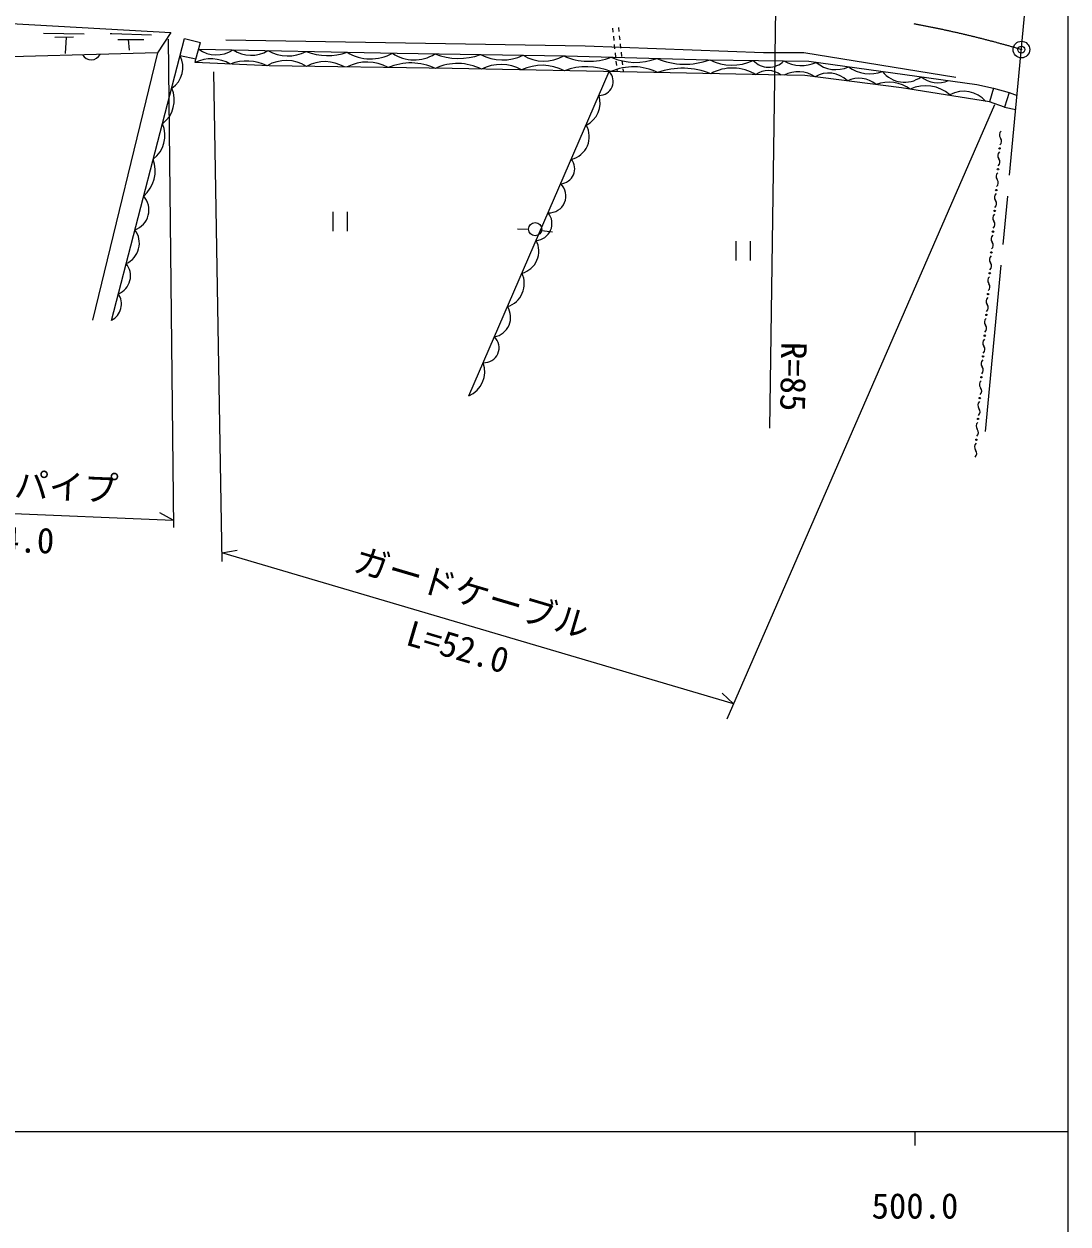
# Model space of a CAD drawing. Units: millimetres, scale not verified. Extents: x 40000 to 680000, y 20000 to 380000.
# Drawn here: x 503950 to 579000, y 198357 to 284607 of the extents above; entities that cross this region are included whole.
import ezdxf
from ezdxf.enums import TextEntityAlignment as Align

# ---------------------------------------------------------------- set-up
doc = ezdxf.new("R2010")
doc.units = ezdxf.units.MM
doc.header["$LTSCALE"] = 1000
doc.header["$PDMODE"] = 32
doc.header["$PDSIZE"] = 500
doc.linetypes.add('CHAIN', pattern=[18.5, 12, -1.5, 3.5, -1.5])
for name, color, linetype, lineweight in [('M-BGD', 7, 'Continuous', 13), ('M-BMK', 2, 'CHAIN', 13), ('M-BMK-SRVR', 3, 'Continuous', 13), ('M-STR-HTXT', 7, 'Continuous', 13), ('M-TTL-BAND', 7, 'Continuous', 25)]:
    doc.layers.add(name, color=color, linetype=linetype, lineweight=lineweight)
doc.layers.add('M-OTRS', color=6, linetype='Continuous')
doc.styles.add('ＭＳ ゴシック', font='')
doc.styles.get('ＭＳ ゴシック').set_extended_font_data('MS Gothic')

msp = doc.modelspace()

# ---------------------------------------------------------------- linework, layer by layer
at = {"layer": 'M-BGD'}
for p, q in [((505354, 283956), (508274, 283899)), ((546254, 284318), (546285, 284020)), ((546684, 284363), (546715, 284065)), ((546746, 283766), (546778, 283468)), ((506164, 283654), (507520, 283682)), ((506974, 283671), (506918, 282486)), ((511429, 283497), (511504, 282731)), ((516313, 282084), (516640, 283280)), ((546316, 283721), (546348, 283423)), ((546379, 283125), (546410, 282826)), ((546809, 283170), (546840, 282871)), ((513550, 282541), (508866, 263313)), ((546441, 282528), (546473, 282230)), ((546871, 282573), (546902, 282275)), ((535928, 257870), (546027, 281184)), ((546504, 281931), (546535, 281633)), ((546566, 281334), (546583, 281173)), ((546934, 281976), (546965, 281678)), ((546996, 281379), (547013, 281218)), ((574761, 279672), (575341, 279477)), ((574441, 278627), (575245, 278457)), ((526154, 271113), (526154, 269713)), ((527204, 269713), (527204, 271113)), ((540225, 269847), (539420, 269865)), ((541164, 269768), (541935, 269677)), ((555120, 269005), (555120, 267605)), ((556170, 267605), (556170, 269005))]:
    msp.add_line(p, q, dxfattribs=at)
for points in [[(469697, 285420), (477332, 287633), (485899, 285903), (481031, 283646), (480951, 281901), (488749, 285391), (499604, 284831), (514495, 283998)], [(514495, 283998), (513550, 282541), (499507, 282150), (480951, 281901)], [(510148, 283918), (510261, 283918), (513115, 283833)], [(510235, 263308), (515493, 283567), (516640, 283280)], [(510704, 283494), (510845, 283503), (512569, 283485)], [(518458, 283474), (544293, 283046), (557113, 282556), (559998, 282556), (570940, 280787)], [(516248, 281846), (516313, 282084), (515170, 282322)], [(516507, 282793), (530772, 282501), (542876, 282309), (553124, 282036), (560361, 281924), (572449, 280259), (573634, 279987), (573351, 279009)], [(573351, 279009), (567037, 280017), (560088, 280914), (557479, 280946), (549233, 281122), (534731, 281401), (521565, 281604), (516248, 281846)], [(573634, 279987), (574761, 279672), (574441, 278627), (573351, 279009)]]:
    msp.add_lwpolyline(points, dxfattribs=at)
for centre, radius in [((574085, 275663), 50), ((573966, 274168), 50), ((573847, 272672), 50), ((573728, 271177), 50), ((540700, 269865), 474), ((573608, 269682), 50), ((573489, 268186), 50), ((573370, 266691), 50), ((573251, 265196), 50), ((573132, 263701), 50), ((573013, 262205), 50), ((572893, 260710), 50), ((572774, 259215), 50), ((572655, 257720), 50), ((572536, 256224), 50), ((572417, 254729), 50)]:
    msp.add_circle(centre, radius, dxfattribs=at)
for centre, radius, start, end in [((508771, 282760), 724, 210.6439, 332.5431), ((513583, 281495), 1790, 303.38757, 27.51208), ((517400, 279392), 2711, 59.64575, 115.13333), ((517778, 284591), 2202, 234.75054, 302.90284), ((520274, 284770), 2408, 237.33722, 300.31615), ((522915, 285147), 2840, 239.86109, 297.79229), ((525790, 286559), 4220, 248.44214, 289.21124), ((528865, 285331), 3232, 238.54539, 299.10798), ((531998, 284769), 2748, 235.37671, 302.74655), ((535200, 286850), 4715, 248.67426, 289.50697), ((538349, 285475), 3450, 242.83346, 295.34778), ((541326, 284846), 2906, 238.93456, 299.24668), ((544565, 286412), 4487, 246.07599, 290.92774), ((547909, 286051), 4207, 245.54636, 291.41052), ((551473, 286860), 5143, 246.76853, 290.23106), ((519955, 278567), 3379, 64.2432, 110.53588), ((522806, 279270), 2718, 57.4904, 120.56813), ((525586, 279170), 2732, 59.3571, 118.87323), ((528614, 278814), 3059, 60.32729, 117.90305), ((531767, 277660), 4149, 64.96324, 113.26709), ((535116, 277966), 3803, 63.19626, 114.7601), ((538225, 278668), 3032, 60.41887, 117.3799), ((541199, 278183), 3454, 62.48286, 115.31592), ((544386, 277060), 4478, 66.98492, 110.81386), ((545293, 280485), 1013, 269.5475, 43.60985), ((547749, 277590), 3938, 63.59877, 114.18046), ((551303, 275967), 5456, 68.25723, 109.29555), ((554859, 285192), 3543, 243.01366, 295.21184), ((554885, 278257), 3186, 58.21821, 119.33457), ((557487, 283030), 1530, 223.02544, 315.20006), ((557446, 279786), 1474, 51.23723, 126.82852), ((559838, 284172), 2555, 240.3335, 294.63266), ((559609, 278959), 2219, 56.99736, 117.21649), ((562303, 283460), 2134, 229.00568, 295.30823), ((564748, 283620), 2591, 233.72568, 290.58824), ((567243, 282427), 2007, 217.89982, 306.41409), ((561784, 279166), 1915, 44.98259, 120.31265), ((563973, 278850), 1867, 48.77335, 116.52189), ((566121, 277824), 2598, 53.74421, 110.67797), ((569649, 282296), 1917, 230.68767, 293.62625), ((512629, 279138), 2122, 306.91002, 23.98962), ((543584, 278945), 1781, 295.92127, 17.23607), ((568780, 277504), 2663, 49.31788, 114.94642), ((571510, 277663), 2109, 41.07652, 118.1182), ((511936, 276591), 2144, 307.51474, 23.38491), ((542928, 276506), 1661, 282.91402, 30.24333), ((574426, 276639), 362, 131.84042, 219.04606), ((573863, 276182), 362, 311.84042, 39.04606), ((574307, 275144), 362, 131.84042, 219.04606), ((510948, 274073), 2434, 311.28776, 19.61189), ((542458, 274206), 1082, 274.16842, 38.98892), ((573744, 274687), 362, 311.84042, 39.04606), ((574188, 273648), 362, 131.84042, 219.04606), ((573625, 273192), 362, 311.84042, 39.04606), ((541697, 272250), 1214, 266.92868, 46.22866), ((511422, 271241), 1512, 289.37617, 41.52348), ((574069, 272153), 362, 131.84042, 219.04606), ((573506, 271696), 362, 311.84042, 39.04606), ((540677, 270267), 1227, 274.23948, 38.91787), ((573950, 270658), 362, 131.84042, 219.04606), ((573386, 270201), 362, 311.84042, 39.04606), ((510637, 268855), 1606, 294.16974, 36.7299), ((573830, 269162), 362, 131.84042, 219.04606), ((539306, 268282), 1649, 285.64318, 27.51417), ((573267, 268706), 362, 311.84042, 39.04606), ((510233, 266508), 1380, 291.19841, 39.70123), ((573711, 267667), 362, 131.84042, 219.04606), ((573148, 267211), 362, 311.84042, 39.04606), ((538169, 265952), 1747, 288.01399, 25.14336), ((573592, 266172), 362, 131.84042, 219.04606), ((573029, 265715), 362, 311.84042, 39.04606), ((509615, 264491), 1335, 297.68716, 33.21248), ((573473, 264677), 362, 131.84042, 219.04606), ((537507, 263521), 1427, 280.52232, 32.63503), ((572910, 264220), 362, 311.84042, 39.04606), ((573354, 263181), 362, 131.84042, 219.04606), ((572791, 262725), 362, 311.84042, 39.04606), ((537030, 261336), 1075, 266.47748, 46.67987), ((573235, 261686), 362, 131.84042, 219.04606), ((572671, 261229), 362, 311.84042, 39.04606), ((535172, 259618), 1904, 293.37114, 19.78621), ((573115, 260191), 362, 131.84042, 219.04606), ((572552, 259734), 362, 311.84042, 39.04606), ((572996, 258696), 362, 131.84042, 219.04606), ((572433, 258239), 362, 311.84042, 39.04606), ((572877, 257200), 362, 131.84042, 219.04606), ((572314, 256744), 362, 311.84042, 39.04606), ((572758, 255705), 362, 131.84042, 219.04606), ((572195, 255248), 362, 311.84042, 39.04606), ((572639, 254210), 362, 131.84042, 219.04606), ((572076, 253753), 362, 311.84042, 39.04606)]:
    msp.add_arc(centre, radius, start, end, dxfattribs=at)
at = {"layer": 'M-BMK'}
msp.add_line((573080, 255318), (578261, 310685), dxfattribs=at)
msp.add_arc((554750, 212221), 73577, 73.49896, 79.67847, dxfattribs=at)
at = {"layer": 'M-BMK-SRVR'}
msp.add_circle((575649, 282768), 600, dxfattribs=at)
at = {"layer": 'M-OTRS'}
msp.add_point((575649, 282768), dxfattribs=at)
at = {"layer": 'M-STR-HTXT'}
for p, q in [((557967, 285662), (557531, 255548)), ((514315, 283525), (514690, 248407)), ((517564, 281167), (518173, 245970)), ((573713, 278795), (554465, 234652)), ((490930, 249919), (514684, 248941)), ((514684, 248941), (513706, 249482)), ((518163, 246591), (519263, 246788)), ((554946, 235754), (518163, 246591)), ((554946, 235754), (554128, 236517))]:
    msp.add_line(p, q, dxfattribs=at)
at = {"layer": 'M-TTL-BAND'}
for p, q in [((579000, 20000), (579000, 370000)), ((40000, 205000), (579000, 205000)), ((568000, 205000), (568000, 204000))]:
    msp.add_line(p, q, dxfattribs=at)

# ---------------------------------------------------------------- texts
at = {"layer": 'M-STR-HTXT', "style": 'ＭＳ ゴシック'}
msp.add_text('R=85', height=1833, rotation=269.023, dxfattribs=at).set_placement((559270, 259260), align=Align.MIDDLE_CENTER)
for s, rotation, p in [('ガードパイプ', 357.641, (495685, 250344)), ('L=24.0', 357.641, (498590, 246300)), ('ガードケーブル', 343.585, (527367, 244800)), ('L=52.0', 343.585, (531142, 239487))]:
    msp.add_text(s, height=1833, rotation=rotation, dxfattribs=at).set_placement(p, align=Align.BOTTOM_LEFT)
at = {"layer": 'M-TTL-BAND', "style": 'ＭＳ ゴシック'}
msp.add_text('500.0', height=1833, dxfattribs=at).set_placement((568000, 198195), align=Align.BOTTOM_CENTER)

doc.saveas('drawing.dxf')
